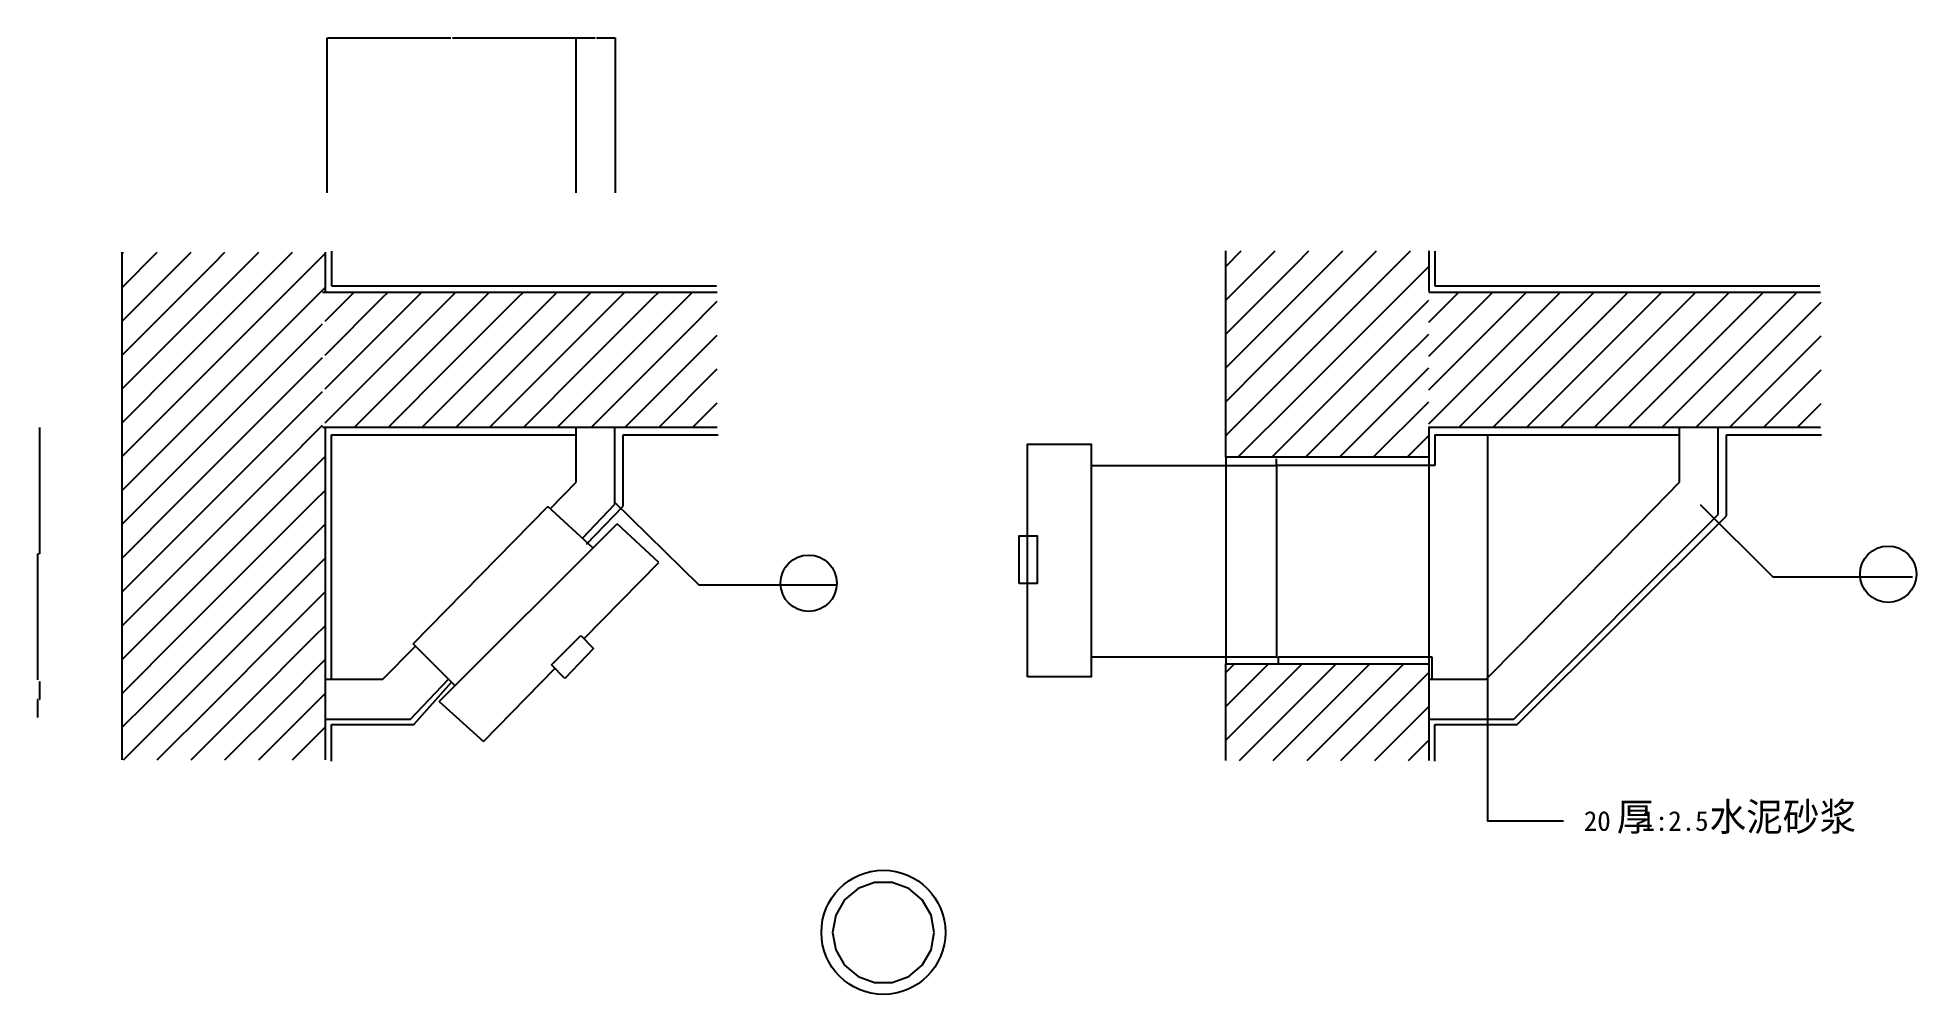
# Model space of a CAD drawing. Header units: metres. Extents: x 21504 to 24835, y 25967 to 27664.
import ezdxf

# ---------------------------------------------------------------- set-up
doc = ezdxf.new("R2010")
doc.units = ezdxf.units.M
doc.layers.add('PUB_DIM', color=3, linetype='Continuous')
doc.layers.add('PUB_TEXT', color=7, linetype='Continuous')
doc.dimstyles.get("Standard").update_dxf_attribs({"dimtxt": 2.5, "dimasz": 2.5, "dimexe": 1.25, "dimexo": 0.625, "dimtad": 1, "dimcen": 2.5, "dimazin": 3, "dimtfac": 1, "dimtmove": 0, "dimatfit": 3})

# ---------------------------------------------------------------- blocks, each defined once
blk = doc.blocks.new('*D1')
for p, q in [((22017.23, 27388.37), (22017.23, 27662.96)), ((22017.48, 27662.96), (22236.415, 27662.96)), ((22239.415, 27662.96), (22458.35, 27662.96)), ((22458.6, 27388.37), (22458.6, 27662.96))]:
    blk.add_line(p, q)
at = {"layer": 'Defpoints'}
for p in [(22017.23, 27662.96), (22017.23, 27388.37), (22458.6, 27388.37)]:
    blk.add_point(p, dxfattribs=at)
at = {"layer": 'PUB_DIM', "insert": (22237.915, 27662.96), "char_height": 1, "attachment_point": 5}
blk.add_mtext('450', dxfattribs=at)
blk = doc.blocks.new('*D2')
for p, q in [((21506.72, 26972.09), (21506.72, 26748.49)), ((21503.82, 26524.89), (21503.82, 26748.49)), ((21504.07, 26748.49), (21506.47, 26748.49))]:
    blk.add_line(p, q)
at = {"layer": 'Defpoints'}
for p in [(21506.72, 26972.09), (21503.82, 26748.49), (21503.82, 26524.89)]:
    blk.add_point(p, dxfattribs=at)
at = {"layer": 'PUB_DIM', "insert": (21505.27, 26749.615), "char_height": 1, "attachment_point": 5}
blk.add_mtext('450', dxfattribs=at)
blk = doc.blocks.new('*D3')
for p, q in [((21506.72, 26521.98), (21506.72, 26490.04)), ((21504.27, 26490.04), (21503.57, 26490.04)), ((21503.82, 26458.1), (21503.82, 26490.04)), ((21506.97, 26490.04), (21506.27, 26490.04))]:
    blk.add_line(p, q)
at = {"layer": 'Defpoints'}
for p in [(21506.72, 26521.98), (21506.72, 26490.04), (21503.82, 26458.1)]:
    blk.add_point(p, dxfattribs=at)
at = {"layer": 'PUB_DIM', "insert": (21505.27, 26490.04), "char_height": 1, "attachment_point": 5}
blk.add_mtext('50', dxfattribs=at)
blk = doc.blocks.new('*D4')
for p, q in [((22458.6, 27388.37), (22458.6, 27662.96)), ((22458.85, 27662.96), (22492.44, 27662.96)), ((22494.44, 27662.96), (22528.03, 27662.96)), ((22528.28, 27388.37), (22528.28, 27662.96))]:
    blk.add_line(p, q)
at = {"layer": 'Defpoints'}
for p in [(22458.6, 27662.96), (22458.6, 27388.37), (22528.28, 27388.37)]:
    blk.add_point(p, dxfattribs=at)
at = {"layer": 'PUB_DIM', "insert": (22493.44, 27662.96), "char_height": 1, "attachment_point": 5}
blk.add_mtext('50', dxfattribs=at)

msp = doc.modelspace()

# ---------------------------------------------------------------- linework, layer by layer
for p, q in [((21653.39, 27220.78), (21715.81, 27283.19)), ((21653.39, 27280.78), (21655.81, 27283.19)), ((21695.31, 27202.7), (21775.81, 27283.19)), ((21695.31, 27142.7), (21815.31, 27262.7)), ((21815.31, 27202.7), (21895.81, 27283.19)), ((21815.31, 27262.7), (21835.81, 27283.19)), ((21815.31, 27262.7), (21815.31, 27262.7)), ((21875.31, 27202.7), (21955.81, 27283.19)), ((21935.31, 27202.7), (22013.39, 27280.78)), ((22025.02, 27285.04), (22025.02, 27223.28)), ((23610.43, 27257.82), (23638.01, 27285.39)), ((23615.31, 27202.7), (23698.01, 27285.39)), ((23615.31, 27142.7), (23735.31, 27262.7)), ((23735.31, 27202.7), (23818.01, 27285.39)), ((23735.31, 27262.7), (23758.01, 27285.39)), ((23735.31, 27262.7), (23735.31, 27262.7)), ((23795.31, 27202.7), (23878.01, 27285.39)), ((23855.31, 27202.7), (23938.01, 27285.39)), ((23855.31, 27142.7), (23970.55, 27257.94)), ((23981.5, 27285.04), (23981.5, 27223.28)), ((21935.31, 27142.7), (22013.39, 27220.78)), ((22025.02, 27223.28), (22707.44, 27223.28)), ((23981.5, 27223.28), (24663.91, 27223.28)), ((21653.39, 27160.78), (21695.31, 27202.7)), ((21695.31, 27082.7), (21815.31, 27202.7)), ((21695.31, 27202.7), (21695.31, 27202.7)), ((21755.31, 27082.7), (21875.31, 27202.7)), ((21815.31, 27082.7), (21935.31, 27202.7)), ((21815.31, 27202.7), (21815.31, 27202.7)), ((21875.31, 27202.7), (21875.31, 27202.7)), ((21935.31, 27202.7), (21935.31, 27202.7)), ((22013.39, 27100.78), (22115.31, 27202.7)), ((22013.39, 27160.78), (22055.31, 27202.7)), ((22055.31, 27202.7), (22065.14, 27212.53)), ((22055.31, 27082.7), (22175.31, 27202.7)), ((22055.31, 27202.7), (22055.31, 27202.7)), ((22115.31, 27202.7), (22125.14, 27212.53)), ((22115.31, 27202.7), (22115.31, 27202.7)), ((22175.31, 27142.7), (22245.14, 27212.53)), ((22175.31, 27202.7), (22185.14, 27212.53)), ((22175.31, 27082.7), (22295.31, 27202.7)), ((22175.31, 27202.7), (22175.31, 27202.7)), ((22235.31, 27082.7), (22355.31, 27202.7)), ((22295.31, 27202.7), (22305.14, 27212.53)), ((22295.31, 27082.7), (22415.31, 27202.7)), ((22295.31, 27202.7), (22295.31, 27202.7)), ((22355.31, 27202.7), (22365.14, 27212.53)), ((22355.31, 27202.7), (22355.31, 27202.7)), ((22415.31, 27142.7), (22485.14, 27212.53)), ((22415.31, 27202.7), (22425.14, 27212.53)), ((22415.31, 27082.7), (22535.31, 27202.7)), ((22415.31, 27202.7), (22415.31, 27202.7)), ((22475.31, 27082.7), (22595.31, 27202.7)), ((22535.31, 27202.7), (22545.14, 27212.53)), ((22535.31, 27082.7), (22655.31, 27202.7)), ((22535.31, 27202.7), (22535.31, 27202.7)), ((22595.31, 27202.7), (22605.14, 27212.53)), ((22595.31, 27202.7), (22595.31, 27202.7)), ((22655.31, 27202.7), (22665.14, 27212.53)), ((22655.31, 27202.7), (22655.31, 27202.7)), ((22655.31, 27142.7), (22708.92, 27196.31)), ((23610.43, 27197.82), (23615.31, 27202.7)), ((23615.31, 27082.7), (23735.31, 27202.7)), ((23615.31, 27202.7), (23615.31, 27202.7)), ((23675.31, 27082.7), (23795.31, 27202.7)), ((23735.31, 27082.7), (23855.31, 27202.7)), ((23735.31, 27202.7), (23735.31, 27202.7)), ((23795.31, 27202.7), (23795.31, 27202.7)), ((23855.31, 27202.7), (23855.31, 27202.7)), ((23855.31, 27082.7), (23970.55, 27197.94)), ((23970.55, 27159.09), (24024, 27212.53)), ((24026.6, 27155.13), (24084, 27212.53)), ((24026.6, 27095.13), (24144, 27212.53)), ((24146.6, 27155.13), (24204, 27212.53)), ((24206.6, 27155.13), (24264, 27212.53)), ((24266.6, 27095.13), (24384, 27212.53)), ((24266.6, 27155.13), (24324, 27212.53)), ((24386.6, 27155.13), (24444, 27212.53)), ((24446.6, 27155.13), (24504, 27212.53)), ((24506.6, 27155.13), (24564, 27212.53)), ((24506.6, 27095.13), (24624, 27212.53)), ((24626.6, 27155.13), (24666.13, 27194.67)), ((21935.31, 27082.7), (22008.92, 27156.31)), ((23970.55, 27099.09), (24026.6, 27155.13)), ((24026.6, 27035.13), (24146.6, 27155.13)), ((24026.6, 27155.13), (24026.6, 27155.13)), ((24086.6, 27035.13), (24206.6, 27155.13)), ((24146.6, 27035.13), (24266.6, 27155.13)), ((24146.6, 27155.13), (24146.6, 27155.13)), ((24206.6, 27155.13), (24206.6, 27155.13)), ((24266.6, 27035.13), (24386.6, 27155.13)), ((24266.6, 27155.13), (24266.6, 27155.13)), ((24326.6, 27035.13), (24446.6, 27155.13)), ((24386.6, 27035.13), (24506.6, 27155.13)), ((24386.6, 27155.13), (24386.6, 27155.13)), ((24446.6, 27155.13), (24446.6, 27155.13)), ((24506.6, 27035.13), (24626.6, 27155.13)), ((24506.6, 27155.13), (24506.6, 27155.13)), ((24626.6, 27155.13), (24626.6, 27155.13)), ((21653.39, 27100.78), (21695.31, 27142.7)), ((21695.31, 27142.7), (21695.31, 27142.7)), ((21815.31, 27022.7), (21935.31, 27142.7)), ((21935.31, 27142.7), (21935.31, 27142.7)), ((22055.31, 27022.7), (22175.31, 27142.7)), ((22175.31, 27142.7), (22175.31, 27142.7)), ((22295.31, 27022.7), (22415.31, 27142.7)), ((22415.31, 27142.7), (22415.31, 27142.7)), ((22535.31, 27022.7), (22655.31, 27142.7)), ((22655.31, 27142.7), (22655.31, 27142.7)), ((22655.31, 27082.7), (22708.92, 27136.31)), ((23610.43, 27137.82), (23615.31, 27142.7)), ((23615.31, 27142.7), (23615.31, 27142.7)), ((23735.31, 27022.7), (23855.31, 27142.7)), ((23855.31, 27142.7), (23855.31, 27142.7)), ((23915.31, 27082.7), (23970.55, 27137.94)), ((24566.6, 27035.13), (24666.13, 27134.67)), ((21995.31, 27082.7), (22008.92, 27096.31)), ((23970.55, 27039.09), (24026.6, 27095.13)), ((24026.6, 27095.13), (24026.6, 27095.13)), ((24146.6, 26975.13), (24266.6, 27095.13)), ((24266.6, 27095.13), (24266.6, 27095.13)), ((24386.6, 26975.13), (24506.6, 27095.13)), ((24506.6, 27095.13), (24506.6, 27095.13)), ((21653.39, 26980.78), (21755.31, 27082.7)), ((21653.39, 27040.78), (21695.31, 27082.7)), ((21695.31, 26962.7), (21815.31, 27082.7)), ((21695.31, 27082.7), (21695.31, 27082.7)), ((21755.31, 27082.7), (21755.31, 27082.7)), ((21815.31, 26962.7), (21935.31, 27082.7)), ((21815.31, 27082.7), (21815.31, 27082.7)), ((21875.31, 26962.7), (21995.31, 27082.7)), ((21935.31, 27082.7), (21935.31, 27082.7)), ((21995.31, 27082.7), (21995.31, 27082.7)), ((22013.39, 27040.78), (22055.31, 27082.7)), ((22055.31, 27082.7), (22055.31, 27082.7)), ((22065.14, 26972.53), (22175.31, 27082.7)), ((22125.14, 26972.53), (22235.31, 27082.7)), ((22175.31, 27082.7), (22175.31, 27082.7)), ((22185.14, 26972.53), (22295.31, 27082.7)), ((22235.31, 27082.7), (22235.31, 27082.7)), ((22295.31, 27082.7), (22295.31, 27082.7)), ((22305.14, 26972.53), (22415.31, 27082.7)), ((22365.14, 26972.53), (22475.31, 27082.7)), ((22415.31, 27082.7), (22415.31, 27082.7)), ((22425.14, 26972.53), (22535.31, 27082.7)), ((22475.31, 27082.7), (22475.31, 27082.7)), ((22535.31, 27082.7), (22535.31, 27082.7)), ((22545.14, 26972.53), (22655.31, 27082.7)), ((22605.14, 26972.53), (22708.92, 27076.31)), ((22655.31, 27082.7), (22655.31, 27082.7)), ((23610.43, 27017.82), (23675.31, 27082.7)), ((23610.43, 27077.82), (23615.31, 27082.7)), ((23615.31, 26962.7), (23735.31, 27082.7)), ((23615.31, 27082.7), (23615.31, 27082.7)), ((23675.31, 27082.7), (23675.31, 27082.7)), ((23735.31, 26962.7), (23855.31, 27082.7)), ((23735.31, 27082.7), (23735.31, 27082.7)), ((23795.31, 26962.7), (23915.31, 27082.7)), ((23855.31, 27082.7), (23855.31, 27082.7)), ((23855.31, 26962.7), (23970.55, 27077.94)), ((23915.31, 27082.7), (23915.31, 27082.7)), ((24626.6, 27035.13), (24666.13, 27074.67)), ((21695.31, 26902.7), (21815.31, 27022.7)), ((21815.31, 27022.7), (21815.31, 27022.7)), ((21935.31, 26962.7), (22008.92, 27036.31)), ((22013.39, 26980.78), (22055.31, 27022.7)), ((22055.31, 27022.7), (22055.31, 27022.7)), ((22245.14, 26972.53), (22295.31, 27022.7)), ((22295.31, 27022.7), (22295.31, 27022.7)), ((22485.14, 26972.53), (22535.31, 27022.7)), ((22535.31, 27022.7), (22535.31, 27022.7)), ((23632.06, 26919.45), (23735.31, 27022.7)), ((23735.31, 27022.7), (23735.31, 27022.7)), ((23970.55, 26979.09), (24026.6, 27035.13)), ((24024, 26972.53), (24086.6, 27035.13)), ((24026.6, 27035.13), (24026.6, 27035.13)), ((24084, 26972.53), (24146.6, 27035.13)), ((24086.6, 27035.13), (24086.6, 27035.13)), ((24146.6, 27035.13), (24146.6, 27035.13)), ((24204, 26972.53), (24266.6, 27035.13)), ((24264, 26972.53), (24326.6, 27035.13)), ((24266.6, 27035.13), (24266.6, 27035.13)), ((24324, 26972.53), (24386.6, 27035.13)), ((24326.6, 27035.13), (24326.6, 27035.13)), ((24386.6, 27035.13), (24386.6, 27035.13)), ((24444, 26972.53), (24506.6, 27035.13)), ((24504, 26972.53), (24566.6, 27035.13)), ((24506.6, 27035.13), (24506.6, 27035.13)), ((24564, 26972.53), (24626.6, 27035.13)), ((24566.6, 27035.13), (24566.6, 27035.13)), ((24626.6, 27035.13), (24626.6, 27035.13)), ((22665.14, 26972.53), (22708.92, 27016.31)), ((23872.06, 26919.45), (23970.55, 27017.94)), ((24626.6, 26975.13), (24666.13, 27014.67)), ((21653.39, 26920.78), (21695.31, 26962.7)), ((21695.31, 26842.7), (21815.31, 26962.7)), ((21695.31, 26962.7), (21695.31, 26962.7)), ((21755.31, 26842.7), (21875.31, 26962.7)), ((21815.31, 26842.7), (21935.31, 26962.7)), ((21815.31, 26962.7), (21815.31, 26962.7)), ((21875.31, 26962.7), (21875.31, 26962.7)), ((21935.31, 26902.7), (22008.92, 26976.31)), ((21935.31, 26962.7), (21935.31, 26962.7)), ((22025.02, 26959.38), (22457.5, 26959.38)), ((22025.02, 26525.63), (22025.02, 26959.38)), ((22541.75, 26959.38), (22710.25, 26959.38)), ((22541.75, 26833.04), (22541.75, 26959.38)), ((23610.43, 26957.82), (23615.31, 26962.7)), ((23615.31, 26962.7), (23615.31, 26962.7)), ((23692.06, 26919.45), (23735.31, 26962.7)), ((23735.31, 26962.7), (23735.31, 26962.7)), ((23752.06, 26919.45), (23795.31, 26962.7)), ((23795.31, 26962.7), (23795.31, 26962.7)), ((23812.06, 26919.45), (23855.31, 26962.7)), ((23855.31, 26962.7), (23855.31, 26962.7)), ((23932.06, 26919.45), (23970.55, 26957.94)), ((23981.5, 26959.38), (24413.97, 26959.38)), ((23981.5, 26959.38), (23981.5, 26904.93)), ((24144, 26972.53), (24146.6, 26975.13)), ((24146.6, 26975.13), (24146.6, 26975.13)), ((24384, 26972.53), (24386.6, 26975.13)), ((24386.6, 26975.13), (24386.6, 26975.13)), ((24498.22, 26959.38), (24666.72, 26959.38)), ((24498.22, 26815.74), (24498.22, 26959.38)), ((24624, 26972.53), (24626.6, 26975.13)), ((24626.6, 26975.13), (24626.6, 26975.13)), ((21935.31, 26842.7), (22013.39, 26920.78)), ((21653.39, 26860.78), (21695.31, 26902.7)), ((21695.31, 26902.7), (21695.31, 26902.7)), ((21815.31, 26782.7), (21935.31, 26902.7)), ((21935.31, 26902.7), (21935.31, 26902.7)), ((23700.46, 26904.93), (23700.46, 26916.55)), ((23981.5, 26904.93), (23700.46, 26904.93)), ((21995.31, 26842.7), (22013.39, 26860.78)), ((21653.39, 26740.78), (21755.31, 26842.7)), ((21653.39, 26800.78), (21695.31, 26842.7)), ((21695.31, 26722.7), (21815.31, 26842.7)), ((21695.31, 26842.7), (21695.31, 26842.7)), ((21755.31, 26842.7), (21755.31, 26842.7)), ((21815.31, 26722.7), (21935.31, 26842.7)), ((21815.31, 26842.7), (21815.31, 26842.7)), ((21875.31, 26722.7), (21995.31, 26842.7)), ((21935.31, 26842.7), (21935.31, 26842.7)), ((21995.31, 26842.7), (21995.31, 26842.7)), ((22477.16, 26765.67), (22541.75, 26833.04)), ((21935.31, 26722.7), (22013.39, 26800.78)), ((22605.03, 26732.89), (22531.3, 26801.68)), ((24127.53, 26445.62), (24498.22, 26815.74)), ((21695.31, 26662.7), (21815.31, 26782.7)), ((21815.31, 26782.7), (21815.31, 26782.7)), ((21653.39, 26680.78), (21695.31, 26722.7)), ((21695.31, 26602.7), (21815.31, 26722.7)), ((21695.31, 26722.7), (21695.31, 26722.7)), ((21755.31, 26602.7), (21875.31, 26722.7)), ((21815.31, 26602.7), (21935.31, 26722.7)), ((21815.31, 26722.7), (21815.31, 26722.7)), ((21875.31, 26722.7), (21875.31, 26722.7)), ((21935.31, 26662.7), (22013.39, 26740.78)), ((21935.31, 26722.7), (21935.31, 26722.7)), ((22472.43, 26597.58), (22605.03, 26732.89)), ((21653.39, 26620.78), (21695.31, 26662.7)), ((21695.31, 26662.7), (21695.31, 26662.7)), ((21815.31, 26542.7), (21935.31, 26662.7)), ((21935.31, 26602.7), (22013.39, 26680.78)), ((21935.31, 26662.7), (21935.31, 26662.7)), ((21995.31, 26602.7), (22013.39, 26620.78)), ((21653.39, 26500.78), (21755.31, 26602.7)), ((21653.39, 26560.78), (21695.31, 26602.7)), ((21695.31, 26482.7), (21815.31, 26602.7)), ((21695.31, 26602.7), (21695.31, 26602.7)), ((21755.31, 26602.7), (21755.31, 26602.7)), ((21815.31, 26482.7), (21935.31, 26602.7)), ((21815.31, 26602.7), (21815.31, 26602.7)), ((21875.31, 26482.7), (21995.31, 26602.7)), ((21935.31, 26602.7), (21935.31, 26602.7)), ((21995.31, 26602.7), (21995.31, 26602.7)), ((22414.78, 26551.34), (22466.73, 26603.27)), ((22466.73, 26603.27), (22489.19, 26580.81)), ((21935.31, 26482.7), (22013.39, 26560.78)), ((22489.19, 26580.81), (22438.65, 26527.47)), ((23976.36, 26565.12), (23703.37, 26565.12)), ((23703.37, 26565.12), (23703.37, 26553.51)), ((23976.36, 26524.46), (23976.36, 26565.12)), ((21695.31, 26422.7), (21815.31, 26542.7)), ((21815.31, 26542.7), (21815.31, 26542.7)), ((22171.06, 26445.62), (22237.72, 26520.6)), ((22294.02, 26415.53), (22421.01, 26545.12)), ((22438.65, 26527.47), (22414.78, 26551.34)), ((23610.43, 26537.82), (23626.12, 26553.51)), ((23615.31, 26482.7), (23686.12, 26553.51)), ((23615.31, 26422.7), (23735.31, 26542.7)), ((23735.31, 26482.7), (23806.12, 26553.51)), ((23735.31, 26542.7), (23746.12, 26553.51)), ((23735.31, 26542.7), (23735.31, 26542.7)), ((23795.31, 26482.7), (23866.12, 26553.51)), ((23855.31, 26482.7), (23926.12, 26553.51)), ((23855.31, 26422.7), (23970.55, 26537.94)), ((21935.31, 26422.7), (22013.39, 26500.78)), ((21653.39, 26440.78), (21695.31, 26482.7)), ((21695.31, 26482.7), (21695.31, 26482.7)), ((21715.81, 26383.19), (21815.31, 26482.7)), ((21775.81, 26383.19), (21875.31, 26482.7)), ((21815.31, 26482.7), (21815.31, 26482.7)), ((21835.81, 26383.19), (21935.31, 26482.7)), ((21875.31, 26482.7), (21875.31, 26482.7)), ((21935.31, 26482.7), (21935.31, 26482.7)), ((22215.96, 26486.47), (22294.02, 26415.53)), ((23610.43, 26477.82), (23615.31, 26482.7)), ((23615.31, 26482.7), (23615.31, 26482.7)), ((23634.77, 26382.15), (23735.31, 26482.7)), ((23694.77, 26382.15), (23795.31, 26482.7)), ((23735.31, 26482.7), (23735.31, 26482.7)), ((23754.77, 26382.15), (23855.31, 26482.7)), ((23795.31, 26482.7), (23795.31, 26482.7)), ((23855.31, 26482.7), (23855.31, 26482.7)), ((23874.77, 26382.15), (23970.55, 26477.94)), ((21655.81, 26383.19), (21695.31, 26422.7)), ((21695.31, 26422.7), (21695.31, 26422.7)), ((21895.81, 26383.19), (21935.31, 26422.7)), ((21935.31, 26422.7), (21935.31, 26422.7)), ((21955.81, 26383.19), (22013.39, 26440.78)), ((22025.02, 26445.62), (22171.06, 26445.62)), ((22025.02, 26381.05), (22025.02, 26445.62)), ((23610.43, 26417.82), (23615.31, 26422.7)), ((23615.31, 26422.7), (23615.31, 26422.7)), ((23814.77, 26382.15), (23855.31, 26422.7)), ((23855.31, 26422.7), (23855.31, 26422.7)), ((23981.5, 26445.62), (24127.53, 26445.62)), ((23981.5, 26381.05), (23981.5, 26445.62)), ((23934.77, 26382.15), (23970.55, 26417.94))]:
    msp.add_line(p, q)
for points in [[(21653.39, 26383.19), (21653.39, 27283.19)], [(22013.39, 27283.19), (22013.39, 27211.71)], [(23610.43, 26919.45), (23610.43, 27285.39)], [(23970.55, 27285.39), (23970.55, 27213.31)], [(22008.92, 27212.53), (22708.92, 27212.53)], [(23970.55, 27212.53), (24665.39, 27212.53)], [(22708.92, 26972.53), (22008.92, 26972.53)], [(22013.39, 26971.91), (22013.39, 26383.19)], [(22458.92, 26875.38), (22458.92, 26972.53)], [(22527.28, 26836.52), (22527.28, 26972.53)], [(23970.55, 26973.37), (23970.55, 26919.45), (23610.43, 26919.45)], [(24665.39, 26972.53), (23970.55, 26972.53)], [(24415.39, 26875.38), (24415.39, 26972.53)], [(24483.75, 26818.23), (24483.75, 26972.53)], [(23610.43, 26919.45), (23610.43, 26553.51)], [(23970.55, 26919.45), (23970.55, 26553.51)], [(22412.87, 26828.49), (22458.92, 26875.38)], [(24369.34, 26828.49), (24415.39, 26875.38)], [(22169.62, 26588.67), (22408.62, 26832.41)], [(22488.4, 26758.8), (22408.62, 26832.41)], [(22469.79, 26775.97), (22527.28, 26836.52)], [(24369.34, 26828.49), (24129.98, 26584.79)], [(22215.96, 26486.47), (22531.3, 26801.68)], [(24120.9, 26454.39), (24483.75, 26818.23)], [(22243.91, 26514.41), (22169.62, 26588.67)], [(22115.4, 26525.63), (22173.51, 26584.79)], [(24071.87, 26525.63), (24129.98, 26584.79)], [(22115.4, 26525.63), (22013.39, 26525.63)], [(22164.43, 26454.39), (22232.37, 26525.94)], [(23610.43, 26382.15), (23610.43, 26553.51), (23970.55, 26553.51), (23970.55, 26382.15)], [(24071.87, 26525.63), (23969.86, 26525.63)], [(22164.43, 26454.39), (22013.39, 26454.39)], [(24120.9, 26454.39), (23969.86, 26454.39)]]:
    msp.add_lwpolyline(points)
for points in [[(23258.85, 26530.4), (23258.85, 26942.81), (23372.11, 26942.81), (23372.11, 26530.4)], [(23372.29, 26565.12), (23372.29, 26904.93), (23700.46, 26904.93), (23700.46, 26565.12)], [(23244.33, 26695.95), (23244.33, 26780.17), (23276.28, 26780.17), (23276.28, 26695.95)]]:
    msp.add_lwpolyline(points, close=True)
at = {"layer": 'PUB_DIM'}
for points in [[(24074.54, 26959.11), (24074.54, 26275.21), (24209.55, 26275.21)], [(22525.38, 26841.41), (22676.38, 26693.31), (22920.29, 26693.31)], [(24451.71, 26836.09), (24580.37, 26707.46), (24828.14, 26707.46)], [(23093.47, 26077.24), (23088.05, 26108.02), (23072.42, 26135.09), (23048.47, 26155.18), (23019.1, 26165.87), (22987.85, 26165.87), (22958.47, 26155.18), (22934.53, 26135.09), (22918.9, 26108.02), (22913.47, 26077.24), (22918.9, 26046.45), (22934.53, 26019.38), (22958.47, 25999.29), (22987.85, 25988.6), (23019.1, 25988.6), (23048.47, 25999.29), (23072.42, 26019.38), (23088.05, 26046.45), (23093.47, 26077.24)]]:
    msp.add_lwpolyline(points, dxfattribs=at)
for centre, radius in [((24785.26, 26712.23), 50), ((22870.93, 26696.22), 50), ((23003.47, 26077.24), 110)]:
    msp.add_circle(centre, radius, dxfattribs=at)

# ---------------------------------------------------------------- texts
at = {"layer": 'PUB_TEXT'}
for s, height, p in [('20', 35, (24245.55, 26257.21)), ('厚', 50, (24303.84, 26257.21)), ('1:2.5', 35, (24347.65, 26257.21)), ('水泥砂浆', 50, (24468.42, 26257.21))]:
    msp.add_text(s, height=height, dxfattribs=at).set_placement(p)

# ---------------------------------------------------------------- dimensions: what is measured, and where the dimension line sits
at = {"layer": 'PUB_DIM'}
for base, p1, p2, text, picture, middle in [((22017.23, 27662.96), (22017.23, 27388.37), (22458.6, 27388.37), '450', '*D1', (22237.915, 27662.96)), ((22458.6, 27662.96), (22458.6, 27388.37), (22528.28, 27388.37), '50', '*D4', (22493.44, 27662.96)), ((21503.82, 26748.49), (21503.82, 26524.89), (21506.72, 26972.09), '450', '*D2', (21505.27, 26749.615)), ((21506.72, 26490.04), (21506.72, 26521.98), (21503.82, 26458.1), '50', '*D3', (21505.27, 26490.04))]:
    dim = msp.add_linear_dim(base=base, p1=p1, p2=p2, text=text, dimstyle='Standard', dxfattribs=at)
    dim.commit()
    dim.dimension.update_dxf_attribs({"geometry": picture, "text_midpoint": middle})

doc.saveas('drawing.dxf')
